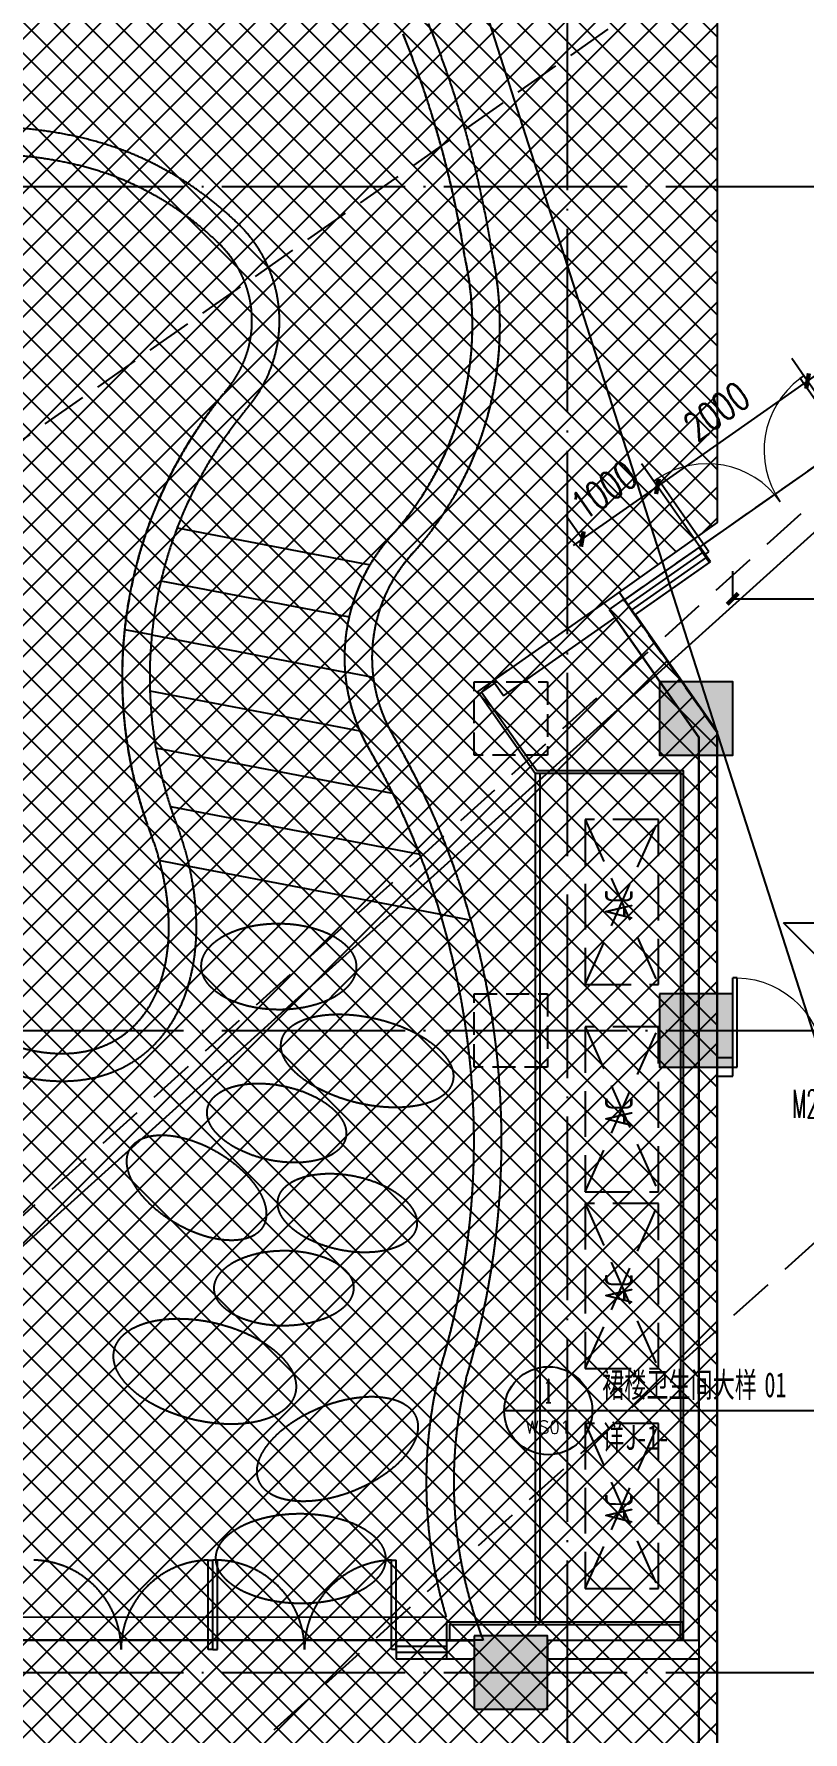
# Model space of a CAD drawing. Header units: millimetres. Extents: x 12325263 to 13848842, y -1463133 to 573208.
# Drawn here: x 12552478 to 12560864, y -577237 to -558722 of the extents above; entities that cross this region are included whole.
import ezdxf
from ezdxf.enums import TextEntityAlignment as Align
from ezdxf.xclip import XClip

# ---------------------------------------------------------------- set-up
doc = ezdxf.new("R2010")
doc.units = ezdxf.units.MM
doc.header["$LTSCALE"] = 1000
doc.header["$XCLIPFRAME"] = 0
for name, pattern in [('10# 1层平面图$0$__DASH', [0.35, 0.25, -0.1]), ('ACAD_ISO02W100', [15, 12, -3]), ('DASH', [0.35, 0.25, -0.1]), ('DASHED2', [0.375, 0.25, -0.125]), ('DOTE', [2.42, 2, -0.2, 0.02, -0.2]), ('二层连廊投影线（首层）$0$DASH', [0.35, 0.25, -0.1])]:
    doc.linetypes.add(name, pattern=pattern)
for name, color, linetype in [('0-LA01轮廓线', 4, 'Continuous'), ('0-LA02凸出地面轮廓线', 2, 'Continuous'), ('0-LA6铺装分界线 粗看线', 142, 'Continuous'), ('10# 1层平面图$0$1-活动家具', 9, 'Continuous'), ('11# 首层平面图(售)$0$11#楼二层平面图(售)$0$首二层+地下室_04(1)$0$1#楼首层平面图$0$12#楼二层平面图$0$STAIR', 2, 'Continuous'), ('20220929描图', 6, 'Continuous'), ('A-ANNO-DIMS', 83, 'Continuous'), ('A-ANNO-ELEV', 3, 'Continuous'), ('A-ANNO-IDEN', 2, 'Continuous'), ('A-ANNO-TEXT', 7, 'Continuous'), ('A-AXIS', 16, 'DOTE'), ('A-COLS', 6, 'Continuous'), ('A-WALL', 5, 'Continuous'), ('A-WALL-PATT', 8, 'Continuous'), ('A-WIND', 2, 'Continuous'), ('PUB_DIM', 83, 'Continuous'), ('PUB_HATCH', 8, 'Continuous'), ('s-首层组合pm$0$hs$0$首二层+地下室_04(1)$0$0F$0$12#楼首层平面图$0$CURTWALL', 2, 'Continuous'), ('WINDOW', 4, 'Continuous'), ('WINDOW_TEXT', 7, 'Continuous'), ('二层连廊投影线（首层）$0$0000-二层连廊', 150, 'Continuous'), ('投影线', 6, 'ACAD_ISO02W100'), ('结构边线', 21, 'DASH')]:
    doc.layers.add(name, color=color, linetype=linetype)
doc.layers.add('20230727修改', color=6, linetype='Continuous', plot=False)
doc.styles.add('10# 1层平面图$0$YQ_DIM', font='SUPEROS.SHX', dxfattribs={"width": 0.8, "bigfont": 'HZDX.SHX'})
doc.styles.add('_TCH_DIM_T3', font='SIMPLEX.shx', dxfattribs={"width": 0.705882, "bigfont": 'GBCBIG.shx'})
doc.styles.add('_TCH_LABEL', font='COMPLEX', dxfattribs={"bigfont": 'GBCBIG'})
doc.styles.add('_TCH_WINDOW', font='SIMPLEX', dxfattribs={"width": 0.7, "height": 3.5, "bigfont": 'GBCBIG'})
doc.styles.add('宋体', font='', dxfattribs={"width": 0.65})
doc.styles.get('宋体').set_extended_font_data('SimSun')
doc.dimstyles.new('_TCH_ARCH&&120', dxfattribs={"dimtxt": 306, "dimasz": 120, "dimexe": 300, "dimexo": 360, "dimgap": 147, "dimtad": 1, "dimdec": 0, "dimzin": 0, "dimdsep": 46, "dimtxsty": '_TCH_DIM_T3', "dimblk": 'ARCHTICK', "dimcen": 0.09, "dimclrt": 7, "dimazin": 2, "dimtfac": 1, "dimtdec": 0, "dimtix": 1, "dimtmove": 2, "dimatfit": 3, "dimfxl": 1, "dimfxlon": 1, "dimtolj": 1, "dimtzin": 0, "dimarcsym": 0})

# ---------------------------------------------------------------- blocks, each defined once
blk = doc.blocks.new('A$C624508B3')
at = {"layer": '0-LA01轮廓线', "color": 250}
for points in [[(-5946, -126981), (-3806, -127014)], [(-6023, -127580), (-3931, -127612)], [(-6017, -128180), (-6318, -128176)], [(-6018, -128180), (-3871, -128213)], [(-3872, -128213), (-3559, -128217)], [(-5933, -128782), (-3602, -128817)], [(-5763, -129384), (-3139, -129424)], [(-5494, -129988), (-2725, -130030)], [(-5503, -130588), (-5178, -130593)], [(-5178, -130593), (-2389, -130635)], [(-2389, -130635), (-2052, -130641)], [(-1003, -138175), (-29710, -143215), (-29728, -143116), (-30613, -143275), (-30553, -143617)], [(-563, -138351), (-30011, -143522)]]:
    blk.add_lwpolyline(points, dxfattribs=at)
for centre, radius, start, end in [((-13664, -127031), 11175, 18.7526, 32.1061), ((-13664, -127031), 10875, 18.7526, 32.1061), ((-6521, -124843), 3715, 328.1636, 22.2137), ((-6521, -124843), 3415, 328.1636, 22.2137), ((-1950, -127717), 1985, 147.1406, 221.0068), ((-1950, -127717), 1685, 147.1406, 221.0068), ((-10033, -134488), 8860, 353.0002, 39.7519), ((-10033, -134488), 8560, 353.0002, 39.7519), ((3551, -135879), 5100, 176.2875, 206.7518), ((3551, -135879), 4800, 176.2875, 211.0261)]:
    blk.add_arc(centre, radius, start, end, dxfattribs=at)
at = {"layer": '0-LA02凸出地面轮廓线', "color": 250}
for centre, radius, start, end in [((-7938, -126636), 3675, 55.6362, 78.3275), ((-7938, -126636), 3375, 55.6362, 78.3275), ((-6681, -124818), 1465, 327.7562, 56.1079), ((-6681, -124818), 1165, 327.7562, 56.1079), ((-1464, -127845), 4865, 150.5893, 209.3057), ((-1464, -127845), 4565, 150.5893, 209.3057)]:
    blk.add_arc(centre, radius, start, end, dxfattribs=at)
for centre, major_axis, ratio, start_param, end_param in [((-8571, -124602), (2748, 536), 0.5625, 0.940437, 4.069729), ((-7402, -130701), (-2027, 2060), 0.66955, 1.6937, 4.38429)]:
    blk.add_ellipse(centre, major_axis=major_axis, ratio=ratio, start_param=start_param, end_param=end_param, dxfattribs=at)
for points, knots in [([(-7253, -123331), (-7293, -123323), (-7333, -123316), (-7441, -123299), (-7511, -123290), (-7653, -123276), (-7725, -123271), (-7873, -123266), (-7948, -123265), (-8099, -123267), (-8176, -123271), (-8330, -123281), (-8407, -123289), (-8563, -123308), (-8640, -123319), (-8796, -123346), (-8873, -123361), (-9026, -123396), (-9102, -123415), (-9253, -123457), (-9327, -123480), (-9473, -123529), (-9545, -123556), (-9685, -123611), (-9754, -123641), (-9887, -123702), (-9952, -123735), (-10077, -123802), (-10137, -123836), (-10253, -123908), (-10308, -123944), (-10413, -124020), (-10463, -124058), (-10557, -124136), (-10601, -124175), (-10676, -124248), (-10708, -124282), (-10767, -124348), (-10795, -124382), (-10845, -124448), (-10868, -124481), (-10909, -124547), (-10927, -124579), (-10957, -124638), (-10969, -124664), (-10989, -124716), (-10998, -124742), (-11013, -124792), (-11019, -124817), (-11028, -124865), (-11031, -124889), (-11035, -124935), (-11036, -124958), (-11035, -125003), (-11033, -125025), (-11027, -125068), (-11023, -125090), (-11013, -125132), (-11006, -125153), (-10990, -125195), (-10981, -125216), (-10960, -125258), (-10949, -125279), (-10922, -125320), (-10908, -125340), (-10875, -125381), (-10857, -125402), (-10819, -125442), (-10798, -125462), (-10753, -125502), (-10729, -125521), (-10678, -125560), (-10651, -125579), (-10593, -125615), (-10563, -125633), (-10500, -125668), (-10466, -125685), (-10397, -125717), (-10361, -125732), (-10286, -125762), (-10247, -125776), (-10166, -125803), (-10125, -125815), (-10040, -125838), (-9996, -125849), (-9939, -125862), (-9927, -125864), (-9915, -125867)], [0.940437, 0.940437, 0.940437, 0.940437, 0.994481, 0.994481, 1.084267, 1.084267, 1.174053, 1.174053, 1.263839, 1.263839, 1.353625, 1.353625, 1.443412, 1.443412, 1.533198, 1.533198, 1.622984, 1.622984, 1.71277, 1.71277, 1.802556, 1.802556, 1.892343, 1.892343, 1.982129, 1.982129, 2.071915, 2.071915, 2.161701, 2.161701, 2.251487, 2.251487, 2.341274, 2.341274, 2.43106, 2.43106, 2.506035, 2.506035, 2.581009, 2.581009, 2.655984, 2.655984, 2.730959, 2.730959, 2.793912, 2.793912, 2.856865, 2.856865, 2.919818, 2.919818, 2.982771, 2.982771, 3.045725, 3.045725, 3.108678, 3.108678, 3.171631, 3.171631, 3.234584, 3.234584, 3.297537, 3.297537, 3.36049, 3.36049, 3.423443, 3.423443, 3.486396, 3.486396, 3.549349, 3.549349, 3.612302, 3.612302, 3.675256, 3.675256, 3.738209, 3.738209, 3.801162, 3.801162, 3.864115, 3.864115, 3.927068, 3.927068, 3.990021, 3.990021, 4.052974, 4.052974, 4.069729, 4.069729, 4.069729, 4.069729]), ([(-8321, -132078), (-8299, -132097), (-8277, -132115), (-8191, -132186), (-8126, -132236), (-7994, -132331), (-7927, -132376), (-7792, -132460), (-7723, -132500), (-7586, -132573), (-7517, -132607), (-7379, -132669), (-7310, -132697), (-7172, -132746), (-7104, -132768), (-6969, -132805), (-6903, -132820), (-6772, -132844), (-6707, -132853), (-6581, -132865), (-6520, -132868), (-6411, -132867), (-6363, -132865), (-6269, -132856), (-6224, -132850), (-6136, -132834), (-6094, -132824), (-6012, -132801), (-5973, -132787), (-5897, -132757), (-5860, -132740), (-5791, -132703), (-5758, -132683), (-5694, -132640), (-5664, -132617), (-5606, -132568), (-5579, -132541), (-5528, -132486), (-5504, -132457), (-5458, -132395), (-5437, -132363), (-5398, -132295), (-5380, -132260), (-5347, -132185), (-5333, -132147), (-5307, -132066), (-5295, -132025), (-5276, -131938), (-5269, -131894), (-5257, -131802), (-5253, -131754), (-5250, -131657), (-5250, -131607), (-5255, -131505), (-5259, -131453), (-5272, -131348), (-5280, -131294), (-5302, -131185), (-5315, -131129), (-5344, -131018), (-5362, -130962), (-5400, -130849), (-5421, -130792), (-5468, -130678), (-5493, -130621), (-5547, -130507), (-5577, -130450), (-5637, -130341), (-5667, -130289), (-5699, -130237)], [1.69672, 1.69672, 1.69672, 1.69672, 1.728743, 1.728743, 1.821476, 1.821476, 1.914209, 1.914209, 2.006941, 2.006941, 2.099674, 2.099674, 2.192407, 2.192407, 2.285139, 2.285139, 2.377872, 2.377872, 2.470605, 2.470605, 2.563337, 2.563337, 2.639456, 2.639456, 2.715575, 2.715575, 2.791695, 2.791695, 2.867814, 2.867814, 2.943933, 2.943933, 3.020052, 3.020052, 3.096171, 3.096171, 3.17229, 3.17229, 3.248409, 3.248409, 3.324528, 3.324528, 3.400647, 3.400647, 3.476766, 3.476766, 3.552885, 3.552885, 3.629004, 3.629004, 3.705123, 3.705123, 3.781243, 3.781243, 3.857362, 3.857362, 3.933481, 3.933481, 4.0096, 4.0096, 4.085719, 4.085719, 4.161838, 4.161838, 4.237957, 4.237957, 4.314076, 4.314076, 4.38429, 4.38429, 4.38429, 4.38429])]:
    blk.add_open_spline(points, degree=3, knots=knots, dxfattribs=at)
at = {"layer": '0-LA6铺装分界线 粗看线', "color": 250}
for centre, radius, start, end in [((-13664, -127032), 10875, 18.781, 32.101), ((-6521, -124843), 3716, 328.3481, 22.6018), ((-6521, -124843), 3416, 328.3481, 22.6018), ((-1464, -127845), 4867, 150.5893, 209.3057), ((-1950, -127717), 1985, 146.9775, 219.9361), ((-1950, -127717), 1685, 146.9775, 219.9361), ((-10033, -134488), 8860, 353.1326, 39.9319), ((-10033, -134488), 8560, 353.1326, 39.9319)]:
    blk.add_arc(centre, radius, start, end, dxfattribs=at)
at = {"layer": '20220929描图', "color": 250}
for centre, major_axis, ratio in [((-4028, -131502), (-833, -141), 0.556213), ((-2901, -132348), (-958, 57), 0.489583), ((-3756, -133186), (-770, 26), 0.532468), ((-4494, -134032), (-788, 290), 0.535714), ((-2827, -134019), (-770, 19), 0.532468), ((-3367, -134946), (-748, -135), 0.539474), ((-4059, -135989), (-1013, 60), 0.53202), ((-2488, -136572), (-785, -489), 0.52973), ((-2676, -137818), (-912, -155), 0.52973)]:
    blk.add_ellipse(centre, major_axis=major_axis, ratio=ratio, dxfattribs=at)
blk = doc.blocks.new('10# 1层平面图$0$BJDSIOF')
at = {"layer": '10# 1层平面图$0$1-活动家具', "color": 253, "linetype": '10# 1层平面图$0$__DASH'}
for points in [[(-19037472343.089439, -6398980071.65783), (-19037471456.401058, -6398979917.438105), (-19037471525.608231, -6398979523.470635), (-19037472412.033779, -6398979679.186559), (-19037472343.089439, -6398980071.65783)], [(-19037471525.608231, -6398979523.470635), (-19037472343.089371, -6398980071.657818)], [(-19037472412.03371, -6398979679.186548), (-19037471456.401058, -6398979917.438105)]]:
    blk.add_lwpolyline(points, dxfattribs=at)
at = {"layer": '10# 1层平面图$0$1-活动家具', "color": 253, "linetype": 'ByBlock', "insert": (-19037472046.403851, -6398979723.67438), "char_height": 150, "width": 435.79406357, "attachment_point": 1, "rotation": 9.4090967282, "style": '10# 1层平面图$0$YQ_DIM'}
blk.add_mtext('AC', dxfattribs=at)
blk = doc.blocks.new('A$C3A5F05FE')
at = {"layer": '11# 首层平面图(售)$0$11#楼二层平面图(售)$0$首二层+地下室_04(1)$0$1#楼首层平面图$0$12#楼二层平面图$0$STAIR', "color": 252}
for p, q in [((122351.1, 109431, 0), (122209.7, 109289.6, 0)), ((123667.4, 108114.9, 0), (122351.1, 109431, 0)), ((122209.7, 109289.6, 0), (121162.8, 108242.5, 0)), ((121304.2, 108101.1, 0), (122351.1, 109148.2, 0)), ((123481.4, 108018.1, 0), (122351.1, 109148.2, 0)), ((121304.2, 108101.1, 0), (121162.8, 108242.5, 0)), ((125183.2, 98325.9, 0), (123481.4, 108018.1, 0)), ((125397.5, 98262, 0), (123667.4, 108114.9, 0)), ((121791.7, 107329.3, 0), (123392.1, 98214.5, 0)), ((121840.9, 107337.9, 0), (123441.4, 98223.1, 0)), ((121732.3, 98608.4, 0), (121781.6, 98617, 0)), ((121900.9, 97648, 0), (121732.3, 98608.4, 0)), ((121950.2, 97656.7, 0), (121781.6, 98617, 0)), ((125183.2, 98325.9, 0), (123558, 98040.5, 0)), ((119762.5, 98262.5, 0), (119811.7, 98271.1, 0)), ((119931.1, 97302.2, 0), (119762.5, 98262.5, 0)), ((119861, 98279.8, 0), (119811.7, 98271.1, 0)), ((119980.3, 97310.8, 0), (119811.7, 98271.1, 0)), ((119980.3, 97310.8, 0), (119811.7, 98271.1, 0)), ((120029.6, 97319.5, 0), (119861, 98279.8, 0)), ((125590.2, 97164.4, 0), (125397.5, 98262, 0)), ((123592.6, 97843.5, 0), (123558, 98040.5, 0)), ((123558, 98040.5, 0), (123592.6, 97843.5, 0)), ((123592.6, 97843.5, 0), (125217.8, 98128.9, 0)), ((125338.8, 97439.4, 0), (125217.8, 98128.9, 0)), ((122474.6, 97850.3, 0), (121932.9, 97755.2, 0)), ((122486.1, 97784.6, 0), (121944.4, 97689.5, 0)), ((122474.6, 97850.3, 0), (122770.1, 97902.2, 0)), ((122474.6, 97850.3, 0), (122509.2, 97653.3, 0)), ((121932.9, 97755.2, 0), (94354.8, 92912.9, 0)), ((121950.2, 97656.7, 0), (121900.9, 97648, 0)), ((121932.9, 97755.2, 0), (121967.5, 97558.2, 0)), ((122497.7, 97719, 0), (121956, 97623.9, 0)), ((121967.5, 97558.2, 0), (122509.2, 97653.3, 0)), ((122509.2, 97653.3, 0), (122804.7, 97705.2, 0)), ((127228.7, 86675.9, 0), (125292.8, 97701.8, 0)), ((119980.3, 97310.8, 0), (119931.1, 97302.2, 0)), ((119980.3, 97310.8, 0), (120029.6, 97319.5, 0))]:
    blk.add_line(p, q, dxfattribs=at)
at = {"layer": '11# 首层平面图(售)$0$11#楼二层平面图(售)$0$首二层+地下室_04(1)$0$1#楼首层平面图$0$12#楼二层平面图$0$STAIR', "color": 252, "elevation": 0}
for points in [[(121162.7, 108242.5), (121304.2, 108383.9)], [(121162.7, 108242.5), (121019.6, 108099.4), (121791.7, 107329.3), (123349.5, 107602.8), (124984.4, 98291.6)], [(121184, 108221.3), (121062.1, 108099.4), (121801.9, 107361.5), (123373.9, 107637.6), (125014, 98296.8)], [(125014.1, 98296.2), (124979.5, 98493.2), (122440, 98047.3), (122474.6, 97850.3)], [(124984.5, 98291), (124955.1, 98458.4), (122474.8, 98022.9), (122504.2, 97855.5)]]:
    blk.add_lwpolyline(points, dxfattribs=at)
at = {"layer": '11# 首层平面图(售)$0$11#楼二层平面图(售)$0$首二层+地下室_04(1)$0$1#楼首层平面图$0$12#楼二层平面图$0$STAIR', "color": 252}
for centre, start, end in [((121925.6, 97652.4, 0), 101.42804, 189.95875), ((119955.7, 97306.5, 0), 101.42804, 189.95875), ((120004.9, 97315.1, 0), 9.95875, 98.48947), ((118035.1, 96969.3, 0), 9.95875, 98.48947)]:
    blk.add_arc(centre, 975, start, end, dxfattribs=at)
at = {"layer": '二层连廊投影线（首层）$0$0000-二层连廊', "color": 8, "linetype": '二层连廊投影线（首层）$0$DASH', "ltscale": 2}
blk.add_lwpolyline([(82161.6, 91602.7), (84831.4, 94272.4, -0.1540964), (85632.7, 94689.2), (89719.6, 95406.8, 0.2209214), (90549.1, 95984.9), (93486.1, 101029.1, -0.2336838), (94373.2, 101615.9), (100707.4, 102413.5, 0.1974837), (101501.3, 102863.1), (105163.1, 107526.9, -0.3279434), (106920.3, 108015.8), (111129.3, 106420, 0.2950545), (112403.1, 106693.4), (121571, 115858.7)], format="xyb", dxfattribs=at)
at = {"rotation": 359.9999703432161}
blk.add_blockref('A$C624508B3', (123429.3, 236271.5), dxfattribs=at)
at = {"layer": '11# 首层平面图(售)$0$11#楼二层平面图(售)$0$首二层+地下室_04(1)$0$1#楼首层平面图$0$12#楼二层平面图$0$STAIR', "color": 252, "xscale": 1.999999999999998, "yscale": 1.999999999999998, "zscale": 1.999999999999998, "rotation": 90.02063103897915}
for p in [(-12811545810.5, 38070439225.9, 0), (-12811545419.5, 38070436999.4, 0), (-12811545086.4, 38070435101.9, 0), (-12811544671.7, 38070432740.3, 0)]:
    blk.add_blockref('10# 1层平面图$0$BJDSIOF', p, dxfattribs=at)
blk = doc.blocks.new('_FZH')
blk.add_lwpolyline([(-0.5, -0.5), (0.5, -0.5), (0.5, 0.5), (-0.5, 0.5)], close=True)
at = {"layer": 'PUB_HATCH'}
blk.add_solid([(-0.5, -0.5), (0.5, -0.5), (-0.5, 0.5), (0.5, 0.5)], dxfattribs=at)
blk = doc.blocks.new('asfasfsdgdsfhsghh')
at = {"layer": 'A-COLS', "linetype": 'DASH'}
for points in [[(-47020, 70100), (-46220, 70100), (-46220, 69300), (-47020, 69300)], [(-47020, 66700), (-46220, 66700), (-46220, 65900), (-47020, 65900)]]:
    blk.add_lwpolyline(points, close=True, dxfattribs=at)
at = {"layer": 'A-COLS', "xscale": 800, "yscale": 800, "zscale": 800, "rotation": 270}
for p in [(-44600, 69700), (-44600, 66300), (-46620, 59300)]:
    blk.add_blockref('_FZH', p, dxfattribs=at)
blk = doc.blocks.new('qlzw')
at = {"layer": 'A-AXIS'}
for p, q in [((12424866.8, 979489.8), (12424866.8, 1082089.8)), ((12411416.8, 1071489.8), (12486866.8, 1071489.8)), ((12411416.8, 1062289.8), (12486866.8, 1062289.8)), ((12411416.8, 1055289.8), (12486866.8, 1055289.8))]:
    blk.add_line(p, q, dxfattribs=at)
blk = doc.blocks.new('_ArchTick')
at = {"color": 0, "linetype": 'ByBlock', "const_width": 0.4}
blk.add_lwpolyline([(-0.5, -0.5), (0.5, 0.5)], dxfattribs=at)
blk = doc.blocks.new('*D4827')
at = {"layer": 'A-ANNO-DIMS', "color": 0, "lineweight": -2, "transparency": 16777216}
for p, q in [((12560097, -564881), (12560097, -564580)), ((12564297, -564881), (12564297, -564580)), ((12560097, -564880), (12564297, -564880))]:
    blk.add_line(p, q, dxfattribs=at)
at = {"layer": 'Defpoints', "color": 0, "transparency": 16777216}
for p in [(12564297, -564880), (12560097, -565787), (12564297, -565787)]:
    blk.add_point(p, dxfattribs=at)
at = {"layer": 'A-ANNO-DIMS', "color": 0, "lineweight": -2, "transparency": 16777216, "xscale": 120, "yscale": 120, "zscale": 120, "rotation": 180}
blk.add_blockref('_ArchTick', (12560097, -564880), dxfattribs=at)
at = {"layer": 'A-ANNO-DIMS', "color": 0, "lineweight": -2, "transparency": 16777216, "xscale": 120, "yscale": 120, "zscale": 120}
blk.add_blockref('_ArchTick', (12564297, -564880), dxfattribs=at)
at = {"layer": 'A-ANNO-DIMS', "color": 7, "transparency": 16777216, "insert": (12562197, -564580), "char_height": 306, "attachment_point": 5, "style": '_TCH_DIM_T3'}
blk.add_mtext('\\A1;4200', dxfattribs=at)
blk = doc.blocks.new('*D4921')
at = {"layer": 'Defpoints', "color": 0, "transparency": 16777216}
for p in [(12562551, -561358), (12563129, -562182), (12561491, -563330)]:
    blk.add_point(p, dxfattribs=at)
at = {"layer": 'PUB_DIM', "color": 0, "lineweight": -2, "transparency": 16777216}
for p, q in [((12562551, -561359), (12562378, -561112)), ((12560913, -562506), (12562551, -561358)), ((12560914, -562507), (12560741, -562261))]:
    blk.add_line(p, q, dxfattribs=at)
at = {"layer": 'PUB_DIM', "color": 0, "lineweight": -2, "transparency": 16777216, "xscale": 120, "yscale": 120, "zscale": 120}
for p, rotation in [((12562551, -561358), 35.04124824351732), ((12560913, -562506), 215.0412482435173)]:
    blk.add_blockref('_ArchTick', p, dxfattribs=dict(at, rotation=rotation))
at = {"layer": 'PUB_DIM', "color": 7, "transparency": 16777216, "insert": (12561560, -561686), "char_height": 306, "attachment_point": 5, "rotation": 35.0412, "style": '_TCH_DIM_T3'}
blk.add_mtext('\\A1;2000', dxfattribs=at)
blk = doc.blocks.new('*D4922')
at = {"layer": 'Defpoints', "color": 0, "transparency": 16777216}
for p in [(12560913, -562506), (12561491, -563330), (12559854, -564479)]:
    blk.add_point(p, dxfattribs=at)
at = {"layer": 'PUB_DIM', "color": 0, "lineweight": -2, "transparency": 16777216}
for p, q in [((12560914, -562507), (12560741, -562261)), ((12559276, -563655), (12560913, -562506)), ((12559276, -563655), (12559104, -563409))]:
    blk.add_line(p, q, dxfattribs=at)
at = {"layer": 'PUB_DIM', "color": 0, "lineweight": -2, "transparency": 16777216, "xscale": 120, "yscale": 120, "zscale": 120}
for p, rotation in [((12560913, -562506), 35.04124824351372), ((12559276, -563655), 215.0412482435137)]:
    blk.add_blockref('_ArchTick', p, dxfattribs=dict(at, rotation=rotation))
at = {"layer": 'PUB_DIM', "color": 7, "transparency": 16777216, "insert": (12559922, -562835), "char_height": 306, "attachment_point": 5, "rotation": 35.0412, "style": '_TCH_DIM_T3'}
blk.add_mtext('\\A1;2000', dxfattribs=at)
blk = doc.blocks.new('*D4923')
at = {"layer": 'Defpoints', "color": 0, "transparency": 16777216}
for p in [(12559276, -563655), (12559854, -564479), (12559035, -565053)]:
    blk.add_point(p, dxfattribs=at)
at = {"layer": 'PUB_DIM', "color": 0, "lineweight": -2, "transparency": 16777216}
for p, q in [((12559276, -563655), (12559104, -563409)), ((12559276, -563655), (12559374, -563586)), ((12558457, -564229), (12559276, -563655)), ((12558458, -564230), (12558285, -563983)), ((12558457, -564229), (12558359, -564298))]:
    blk.add_line(p, q, dxfattribs=at)
at = {"layer": 'PUB_DIM', "color": 0, "lineweight": -2, "transparency": 16777216, "xscale": 120, "yscale": 120, "zscale": 120}
for p, rotation in [((12559276, -563655), 215.0412482435279), ((12558457, -564229), 35.04124824352788)]:
    blk.add_blockref('_ArchTick', p, dxfattribs=dict(at, rotation=rotation))
at = {"layer": 'PUB_DIM', "color": 7, "transparency": 16777216, "insert": (12558694, -563696), "char_height": 306, "attachment_point": 5, "rotation": 35.0412, "style": '_TCH_DIM_T3'}
blk.add_mtext('\\A1;1000', dxfattribs=at)
blk = doc.blocks.new('$DorLib2D$00000002')
for p, q in [((-0.5, 0), (-0.5, 0.4875)), ((-0.475, 0.4875), (-0.5, 0.4875)), ((-0.475, 0), (-0.475, 0.4875)), ((0.475, 0), (0.475, 0.4875)), ((0.475, 0.4875), (0.5, 0.4875)), ((0.5, 0), (0.5, 0.4875)), ((-0.5, 0), (-0.475, 0)), ((0.5, 0), (0.475, 0))]:
    blk.add_line(p, q)
at = {"lineweight": 13}
for centre, start, end in [((-0.4875, 0), 0, 88.53072), ((0.4875, 0), 91.46928, 180)]:
    blk.add_arc(centre, 0.4875, start, end, dxfattribs=at)
blk = doc.blocks.new('$WINLIB2D$00000001')
at = {"color": 0}
for points in [[(-0.5, 0.5), (-0.5, -0.5)], [(-0.5, 0.5), (0.5, 0.5)], [(0.5, -0.5), (0.5, 0.5)], [(0.5, 0.167), (-0.5, 0.167)], [(0.5, -0.167), (-0.5, -0.167)], [(-0.5, -0.5), (0.5, -0.5)]]:
    blk.add_lwpolyline(points, dxfattribs=at)

msp = doc.modelspace()

# ---------------------------------------------------------------- hatches: boundary and pattern name
at = {"layer": 'A-WALL-PATT'}
h = msp.add_hatch(dxfattribs=at)
h.set_pattern_fill('ANSI37', color=252, scale=150)
h.set_pattern_definition([(45, (-400000, 0), (-168.3798023, 168.3798023), []), (135, (-400000, 0), (-168.3798023, -168.3798023), [])])
edge = h.paths.add_edge_path()
edge.add_line((12617170, -539458), (12627664.7, -539458))
edge.add_line((12627664.7, -539458), (12617498.2, -546587.6))
edge.add_line((12617498.2, -546587.6), (12598406.6, -559976.1))
edge.add_line((12598406.6, -559976.1), (12585091.3, -540989.1))
edge.add_line((12585091.3, -540989.1), (12584144.7, -541197.3))
edge.add_line((12584144.7, -541197.3), (12583864.1, -542803.9))
edge.add_arc((12578880.4, -541928.7), 5060, 269.14738, 350.03971, ccw=False)
edge.add_arc((12578698.9, -554127.5), 7140.2, 89.14809, 125.03345)
edge.add_line((12574600, -548281), (12560037.5, -558490.6))
edge.add_line((12560037.5, -558490.6), (12559927.1, -558471.2))
edge.add_line((12559927.1, -558471.2), (12559927.1, -564050))
edge.add_line((12559927.1, -564050), (12558858.8, -564810))
edge.add_line((12558858.8, -564810), (12559927.1, -566333.2))
edge.add_line((12559927.1, -566333.2), (12559927.6, -588159))
edge.add_line((12559927.6, -588159), (12558263.3, -589586.8))
edge.add_line((12558263.3, -589586.8), (12557796.8, -589586.8))
edge.add_line((12557796.8, -589586.8), (12557796.8, -598151.2))
edge.add_line((12557796.8, -598151.2), (12560482.1, -600836.4))
edge.add_arc((12552451.5, -592361.2), 11675.6, 270.02561, 313.45682, ccw=False)
edge.add_line((12552456.7, -604036.8), (12551424.9, -604036.8))
edge.add_arc((12551424.9, -607536.8), 3500, 90, 186.80534)
edge.add_line((12547949.6, -607951.5), (12549871.4, -624055.3))
edge.add_line((12549871.4, -624055.3), (12550966.8, -633201.5))
edge.add_line((12550966.8, -633201.5), (12550966.8, -643886.8))
edge.add_line((12550966.8, -643886.8), (12550966.8, -653386.8))
edge.add_line((12550966.8, -653386.8), (12614072.2, -653386.8))
edge.add_line((12614072.2, -653386.8), (12616970.5, -653386.8))
edge.add_arc((12639113.3, -663769.1), 24455.9, 154.87893, 159.83059)
edge.add_arc((12619069.5, -656056.1), 3000, 166.12633, 249.14639)
edge.add_arc((12632240.8, -621479.9), 40000, 249.14639, 262.18067)
edge.add_line((12626798.8, -661108), (12526241.6, -661108))
edge.add_line((12526241.6, -661108), (12526241.6, -616108))
edge.add_line((12526241.6, -616108), (12504241.6, -616108))
edge.add_line((12504241.6, -616108), (12504241.6, -539458))
edge.add_line((12504241.6, -539458), (12586460, -539458))
edge.add_line((12586460, -539458), (12617170, -539458))

# ---------------------------------------------------------------- linework, layer by layer
at = {"layer": 'PUB_HATCH'}
msp.add_lwpolyline([(12504241.6, -616108), (12504241.6, -539458), (12586460, -539458), (12617170, -539458), (12627664.7, -539458), (12617498.2, -546587.6), (12598406.6, -559976.1), (12585091.3, -540989.1), (12584144.7, -541197.3), (12583864.1, -542803.9, -0.3683858), (12578805.1, -546988.1, 0.1578717), (12574600, -548281), (12560037.5, -558490.6), (12559927.1, -558471.2), (12559927.1, -564050), (12558858.8, -564810), (12559927.1, -566333.2), (12559927.6, -588159), (12558263.3, -589586.8), (12557796.8, -589586.8), (12557796.8, -598151.2)], format="xyb", dxfattribs=at)

# ---------------------------------------------------------------- next in the draw order: block references
at = {"layer": 's-首层组合pm$0$hs$0$首二层+地下室_04(1)$0$0F$0$12#楼首层平面图$0$CURTWALL'}
ref = msp.add_blockref('A$C3A5F05FE', (12419426.3, -651432.9), dxfattribs=dict(at, rotation=350.0412449425006))
XClip(ref).set_block_clipping_path([(195513.2503203545, 148017.0485826777), (64172.5014155116, 124955.6050650277), (77428.2917839233, 49460.5289228798), (99096.806788845, 53265.1915204667), (106879.0711930003, 8943.2290103992), (216551.3050909508, 28200.0099301159)])

# ---------------------------------------------------------------- next in the draw order: linework, layer by layer
at = {"layer": '20230727修改'}
for points in [[(12578267.3, -548573.5), (12495520.1, -623186.7), (12447801, -216314.2)], [(12561096.8, -569986.8), (12447801, -216314.2), (12551533.3, -326786.8)]]:
    msp.add_lwpolyline(points, dxfattribs=at)
at = {"layer": 'A-ANNO-ELEV'}
for p, q in [((12561010, -568773.8), (12560650, -568413.8)), ((12560650, -568413.8), (12562930, -568413.8))]:
    msp.add_line(p, q, dxfattribs=at)
at = {"layer": 'A-ANNO-IDEN'}
for p, q in [((12558565.2, -573734.2), (12557605.2, -573734.2)), ((12560216.6, -573734.2), (12558565.2, -573734.2)), ((12561696.8, -573734.2), (12560216.6, -573734.2))]:
    msp.add_line(p, q, dxfattribs=at)
msp.add_circle((12558085.2, -573734.2), 480, dxfattribs=at)
at = {"layer": 'A-WALL'}
for p, q in [((12559738.9, -564315), (12558920.2, -564889.2)), ((12559853.8, -564478.7), (12559738.9, -564315)), ((12559035.1, -565053), (12559853.8, -564478.7)), ((12558915.1, -564881.9), (12558751.4, -564996.8)), ((12558915.1, -564881.9), (12558920.2, -564889.2)), ((12558751.4, -564996.8), (12558813.9, -565085.9)), ((12558813.9, -565085.9), (12559726.8, -566387.5)), ((12559035.1, -565053), (12559926.8, -566324.3)), ((12559726.8, -566387.5), (12559726.8, -569986.8)), ((12559926.8, -566324.3), (12559926.8, -569886.8)), ((12560096.8, -569886.8), (12559926.8, -569886.8)), ((12560096.8, -570086.8), (12560096.8, -569886.8)), ((12559726.8, -569986.8), (12559726.8, -588331.1)), ((12559926.8, -570086.8), (12560096.8, -570086.8)), ((12559926.8, -570086.8), (12559926.8, -588163.3))]:
    msp.add_line(p, q, dxfattribs=at)
at = {"layer": 'WINDOW'}
msp.add_line((12561376.3, -563166.5), (12559738.9, -564315), dxfattribs=at)
at = {"layer": '投影线', "linetype": 'DASHED2', "ltscale": 2}
for p, q in [((12588883.3, -546744.6), (12506028.4, -621466.3)), ((12481941.6, -635108), (12564796.8, -560386.8))]:
    msp.add_line(p, q, dxfattribs=at)
at = {"layer": '结构边线'}
msp.add_lwpolyline([(12596089.1, -557019.8), (12592936.9, -559230.3), (12597957.4, -566389.3, -0.1540967), (12598446.8, -567939.6), (12598446.8, -576116.6, -0.1989124), (12597948.8, -577318.8), (12593193.3, -582074.3, -0.1960267), (12591975.2, -582586.8), (12569854.8, -582586.8, 0.1763271), (12563234.1, -584996.5), (12559926.8, -587771.7), (12559926.8, -566342.6), (12558911.7, -564895.2), (12579568.1, -550406.9), (12579696.8, -550407), (12579696.8, -550606.8), (12583376, -550606.8), (12588883.3, -546744.6), (12596089.1, -557019.8)], format="xyb", dxfattribs=at)

# ---------------------------------------------------------------- next in the draw order: block references
msp.add_blockref('asfasfsdgdsfhsghh', (12604296.8, -635886.8))
at = {"layer": 'A-WIND', "xscale": -1000, "yscale": 200, "zscale": -1000, "rotation": 215.0456674098827}
msp.add_blockref('$WINLIB2D$00000001', (12559378.4, -564690), dxfattribs=at)
at = {"layer": 'WINDOW', "xscale": -2000, "yscale": -2000, "zscale": 200, "rotation": 215.0456674098827}
msp.add_blockref('$DorLib2D$00000002', (12560615, -563822.6), dxfattribs=at)
at = {"layer": 'WINDOW'}
ref = msp.add_blockref('$DorLib2D$00000002', (12561096.8, -569986.8), dxfattribs=dict(at, xscale=-2000, yscale=2000, zscale=200))
ref.add_attrib('A', 'M2023', (12560744, -570539.8), dxfattribs={"layer": 'WINDOW_TEXT', "height": 306, "style": '_TCH_WINDOW', "width": 0.494118})
at = {"layer": '投影线', "linetype": 'DASHED2', "ltscale": 2}
msp.add_blockref('qlzw', (133430, -1631876.5), dxfattribs=at)

# ---------------------------------------------------------------- next in the draw order: texts
at = {"layer": 'A-ANNO-TEXT', "style": '_TCH_LABEL'}
for s, height, p, p2 in [('1', 257, (12558030.1, -573646.2), (12558140.2, -573646.2)), ('WS01', 140.01, (12557841.8, -573983.7), (12558328.5, -573983.7))]:
    msp.add_text(s, height=height, dxfattribs=at).set_placement(p, p2, align=Align.FIT)
at = {"layer": 'A-ANNO-TEXT', "style": '宋体', "width": 0.65}
for s, p in [('裙楼卫生间大样', (12558673.2, -573586.7)), ('01', (12560442.5, -573586.7)), ('详', (12558673.2, -574159.6)), ('J-1-', (12558925.9, -574159.6))]:
    msp.add_text(s, height=271.9, dxfattribs=at).set_placement(p)

# ---------------------------------------------------------------- next in the draw order: dimensions: what is measured, and where the dimension line sits
at = {"layer": 'A-ANNO-DIMS'}
dim = msp.add_aligned_dim(p1=(12560096.8, -565786.8), p2=(12564296.8, -565786.8), distance=906.8, dimstyle='_TCH_ARCH&&120', dxfattribs=at)
dim.commit()
dim.dimension.update_dxf_attribs({"geometry": '*D4827', "text_midpoint": (12562196.8, -564580)})
at = {"layer": 'PUB_DIM'}
for p1, p2, picture, middle in [((12561491.3, -563330.5), (12563128.8, -562182.2), '*D4921', (12561559.7, -561686.4)), ((12559853.8, -564478.8), (12561491.3, -563330.5), '*D4922', (12559922.3, -562834.8)), ((12559035.1, -565053), (12559853.8, -564478.8), '*D4923', (12558694.2, -563696))]:
    dim = msp.add_aligned_dim(p1=p1, p2=p2, distance=1006.8, dimstyle='_TCH_ARCH&&120', dxfattribs=at)
    dim.commit()
    dim.dimension.update_dxf_attribs({"geometry": picture, "text_midpoint": middle})

doc.saveas('drawing.dxf')
